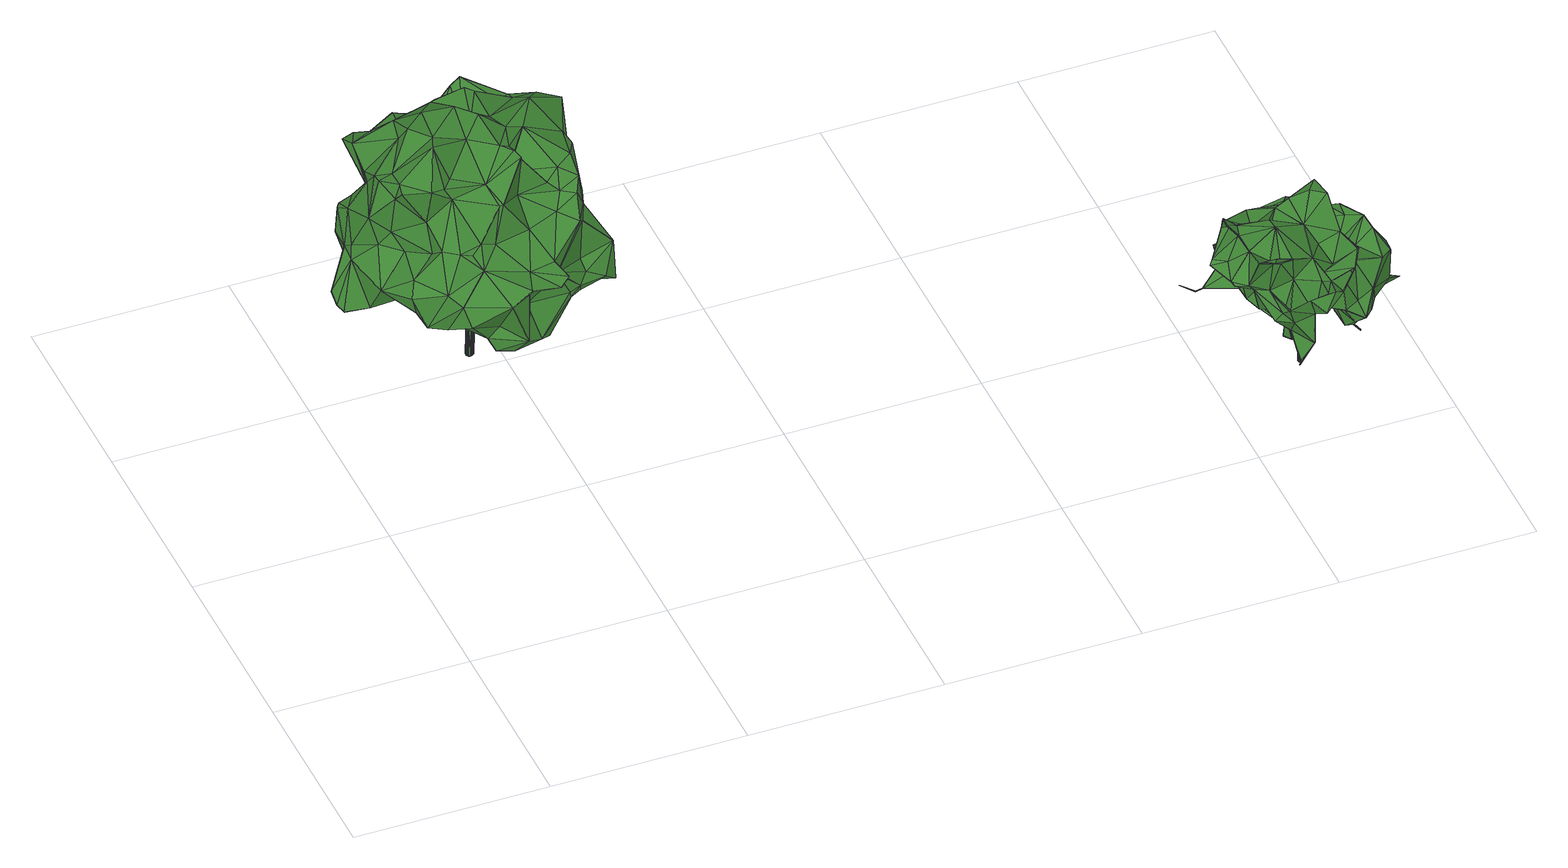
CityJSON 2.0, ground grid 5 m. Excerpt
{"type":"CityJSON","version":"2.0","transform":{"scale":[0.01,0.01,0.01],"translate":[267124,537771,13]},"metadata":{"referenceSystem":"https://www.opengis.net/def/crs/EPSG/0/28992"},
"CityObjects":{
"tree1":{"type":"SolitaryVegetationObject","attributes":{"gtid":510,"crown_width_m":6.29,"crown_median_z":17.18,"crown_r50_m":0.281,"crown_porosity":0.912,"trunk_H_m":3.89,"trunk_DBH_m":0.196,"trunk_radius_m":0.0978,"trunk_base_height_m":13.29,"original_gtid":"512"},"geometry":[{"type":"Solid","lod":"3","boundaries":[[[[0,1,2]],[[3,4,5]],[[6,7,8]],[[9,6,8]],[[10,11,12]],[[13,14,15]],[[16,17,18]],[[19,20,21]],[[22,23,24]],[[25,26,27]],[[28,29,30]],[[31,32,33]],[[34,35,36]],[[37,38,39]],[[40,41,42]],[[43,44,45]],[[46,47,48]],[[49,48,47]],[[50,51,52]],[[0,53,54]],[[55,56,57]],[[39,22,58]],[[39,58,59]],[[21,27,19]],[[60,61,62]],[[60,63,61]],[[64,48,65]],[[49,30,66]],[[67,43,68]],[[69,70,11]],[[71,72,73]],[[74,75,76]],[[77,6,9]],[[12,78,10]],[[35,34,10]],[[79,80,81]],[[59,82,37]],[[53,37,82]],[[61,83,84]],[[85,86,87]],[[88,89,90]],[[81,90,89]],[[91,92,93]],[[94,95,96]],[[97,98,99]],[[100,101,102]],[[103,104,105]],[[103,105,88]],[[37,106,23]],[[107,108,60]],[[109,108,107]],[[88,105,54]],[[98,73,99]],[[110,95,111]],[[112,113,114]],[[115,113,112]],[[116,117,118]],[[119,118,117]],[[120,121,43]],[[122,123,36]],[[124,125,126]],[[127,128,129]],[[127,130,128]],[[131,130,127]],[[103,132,133]],[[134,135,136]],[[137,138,139]],[[139,138,140]],[[91,141,142]],[[74,76,143]],[[144,133,145]],[[141,112,114]],[[146,16,133]],[[147,11,70]],[[148,134,136]],[[149,58,150]],[[151,152,153]],[[32,71,73]],[[32,73,98]],[[26,25,154]],[[155,156,17]],[[138,148,140]],[[140,148,136]],[[138,137,148]],[[67,135,157]],[[15,158,159]],[[101,100,160]],[[99,72,161]],[[162,163,114]],[[164,163,162]],[[165,166,167]],[[168,166,165]],[[169,170,171]],[[168,172,166]],[[19,173,20]],[[141,91,112]],[[132,174,86]],[[86,155,146]],[[18,175,145]],[[176,177,161]],[[93,92,178]],[[91,93,112]],[[67,120,43]],[[67,157,120]],[[16,146,155]],[[16,155,17]],[[179,23,38]],[[180,147,70]],[[164,181,41]],[[54,105,182]],[[96,170,183]],[[184,185,115]],[[124,186,176]],[[187,186,124]],[[188,56,189]],[[107,62,65]],[[182,190,191]],[[155,175,156]],[[104,182,105]],[[133,132,86]],[[133,86,146]],[[48,51,192]],[[193,194,171]],[[183,195,96]],[[195,196,96]],[[132,197,174]],[[107,65,48]],[[107,48,66]],[[1,44,43]],[[198,199,40]],[[10,200,69]],[[106,121,24]],[[201,202,189]],[[203,202,201]],[[43,45,68]],[[12,204,78]],[[205,68,206]],[[207,49,208]],[[83,21,52]],[[184,150,209]],[[52,84,83]],[[176,210,143]],[[11,147,204]],[[11,204,12]],[[49,47,41]],[[13,15,211]],[[195,212,196]],[[164,46,192]],[[59,213,214]],[[77,215,6]],[[77,216,215]],[[64,84,51]],[[61,84,64]],[[217,125,76]],[[34,200,10]],[[218,187,119]],[[131,180,130]],[[207,208,159]],[[109,219,108]],[[7,89,8]],[[33,204,147]],[[180,70,203]],[[207,159,29]],[[30,29,109]],[[1,106,37]],[[24,185,209]],[[24,115,185]],[[220,169,221]],[[71,161,72]],[[221,171,194]],[[169,171,221]],[[222,125,124]],[[111,132,223]],[[197,132,111]],[[224,42,225]],[[192,50,142]],[[51,50,192]],[[132,103,223]],[[148,226,134]],[[33,180,131]],[[147,180,33]],[[192,163,164]],[[142,163,192]],[[142,50,227]],[[228,187,158]],[[187,218,158]],[[27,26,229]],[[19,230,173]],[[37,53,2]],[[231,92,91]],[[40,199,208]],[[211,208,199]],[[211,232,13]],[[89,88,54]],[[191,190,233]],[[156,175,18]],[[17,156,18]],[[206,45,234]],[[68,45,206]],[[18,145,16]],[[133,16,145]],[[44,86,85]],[[44,85,45]],[[41,181,42]],[[23,106,24]],[[115,150,184]],[[77,235,216]],[[236,237,228]],[[128,130,180]],[[203,128,180]],[[31,33,131]],[[124,126,187]],[[11,10,69]],[[40,49,41]],[[208,49,40]],[[21,238,239]],[[230,19,229]],[[64,65,62]],[[174,197,97]],[[51,48,64]],[[0,233,1]],[[107,60,62]],[[149,213,59]],[[240,10,78]],[[99,73,72]],[[64,62,61]],[[60,123,4]],[[60,4,63]],[[145,175,190]],[[107,66,109]],[[32,241,33]],[[83,25,27]],[[83,27,21]],[[231,235,92]],[[158,14,228]],[[49,207,30]],[[184,209,242]],[[185,184,242]],[[126,118,187]],[[174,97,99]],[[177,174,99]],[[243,244,154]],[[245,246,247]],[[228,13,139]],[[5,154,25]],[[25,3,5]],[[224,198,40]],[[224,168,198]],[[232,248,13]],[[249,78,250]],[[2,53,0]],[[251,29,246]],[[102,237,236]],[[252,102,253]],[[252,253,177]],[[100,102,236]],[[49,66,48]],[[33,241,204]],[[90,254,88]],[[255,9,214]],[[97,197,95]],[[201,189,55]],[[100,236,139]],[[25,83,3]],[[164,41,47]],[[66,30,109]],[[167,113,115]],[[166,113,167]],[[37,2,1]],[[215,256,6]],[[135,257,157]],[[144,145,190]],[[203,201,128]],[[150,58,22]],[[71,210,161]],[[137,226,148]],[[139,13,226]],[[139,226,137]],[[5,4,122]],[[150,112,93]],[[150,93,149]],[[139,236,228]],[[159,211,15]],[[208,211,159]],[[161,210,176]],[[69,258,70]],[[89,54,53]],[[245,259,260]],[[129,260,259]],[[209,185,242]],[[261,231,227]],[[48,192,46]],[[262,241,212]],[[204,241,262]],[[212,98,196]],[[216,238,215]],[[96,110,170]],[[63,4,3]],[[7,256,193]],[[193,256,194]],[[22,38,23]],[[39,38,22]],[[110,96,95]],[[6,256,7]],[[9,255,77]],[[37,39,59]],[[150,22,209]],[[263,247,246]],[[106,43,121]],[[90,81,80]],[[135,264,257]],[[170,265,171]],[[158,15,14]],[[232,211,199]],[[232,199,198]],[[173,230,220]],[[21,239,52]],[[52,239,50]],[[7,81,89]],[[264,168,257]],[[230,229,26]],[[9,8,214]],[[114,163,141]],[[142,141,163]],[[266,36,35]],[[266,35,10]],[[36,258,34]],[[177,87,174]],[[86,174,87]],[[115,165,167]],[[257,165,267]],[[165,24,267]],[[7,193,81]],[[262,250,204]],[[250,78,204]],[[262,212,250]],[[20,238,21]],[[259,268,129]],[[120,157,257]],[[140,136,205]],[[178,235,269]],[[245,119,259]],[[218,119,245]],[[118,119,187]],[[165,257,168]],[[46,164,47]],[[187,228,186]],[[207,29,28]],[[29,263,246]],[[1,233,44]],[[175,155,190]],[[86,190,155]],[[44,190,86]],[[186,237,252]],[[246,260,129]],[[245,260,246]],[[112,270,115]],[[214,271,255]],[[91,227,231]],[[142,227,91]],[[179,38,37]],[[28,30,207]],[[87,177,253]],[[87,253,85]],[[193,171,265]],[[101,160,234]],[[135,205,136]],[[97,95,98]],[[67,68,205]],[[135,67,205]],[[250,212,249]],[[176,252,177]],[[76,125,222]],[[76,222,124]],[[127,125,131]],[[217,131,125]],[[55,57,246]],[[261,238,216]],[[261,239,238]],[[122,36,266]],[[128,201,129]],[[177,99,161]],[[272,110,79]],[[272,79,170]],[[253,102,101]],[[246,57,251]],[[56,251,57]],[[154,266,243]],[[154,5,266]],[[122,266,5]],[[168,225,172]],[[168,224,225]],[[162,181,164]],[[258,36,273]],[[258,273,188]],[[121,267,24]],[[74,143,274]],[[201,55,129]],[[215,221,256]],[[20,221,215]],[[55,246,129]],[[166,172,162]],[[134,226,135]],[[264,135,226]],[[162,172,181]],[[195,183,275]],[[90,223,254]],[[220,230,276]],[[220,276,170]],[[183,170,276]],[[127,268,116]],[[140,205,139]],[[75,274,217]],[[176,186,252]],[[93,213,149]],[[271,213,178]],[[195,277,212]],[[249,212,277]],[[195,275,277]],[[240,277,278]],[[275,278,277]],[[226,13,248]],[[226,248,264]],[[234,45,85]],[[178,92,235]],[[261,216,235]],[[255,235,77]],[[129,268,127]],[[104,190,182]],[[231,261,235]],[[214,213,271]],[[269,255,271]],[[269,271,178]],[[181,225,42]],[[98,95,196]],[[94,196,95]],[[20,215,238]],[[24,209,22]],[[257,267,120]],[[120,267,121]],[[165,115,24]],[[106,1,43]],[[190,44,233]],[[191,233,0]],[[29,247,263]],[[159,247,29]],[[259,119,117]],[[218,245,247]],[[218,247,158]],[[159,158,247]],[[143,124,176]],[[143,76,124]],[[116,125,127]],[[118,125,116]],[[272,170,110]],[[125,118,126]],[[162,113,166]],[[162,114,113]],[[75,217,76]],[[182,191,54]],[[191,0,54]],[[188,219,56]],[[251,56,219]],[[273,108,219]],[[273,219,188]],[[29,219,109]],[[29,251,219]],[[266,279,243]],[[210,71,32]],[[239,261,227]],[[239,227,50]],[[93,178,213]],[[89,53,214]],[[89,214,8]],[[36,123,273]],[[108,273,123]],[[108,123,60]],[[56,55,189]],[[123,122,4]],[[179,37,23]],[[42,224,40]],[[103,133,144]],[[212,241,98]],[[32,98,241]],[[170,79,265]],[[254,103,88]],[[223,90,80]],[[264,248,168]],[[198,168,248]],[[198,248,232]],[[253,101,85]],[[234,85,101]],[[154,244,26]],[[26,244,230]],[[266,10,279]],[[214,53,82]],[[214,82,59]],[[276,230,244]],[[276,244,183]],[[275,183,244]],[[79,110,111]],[[61,280,83]],[[103,254,223]],[[181,172,225]],[[63,280,61]],[[3,280,63]],[[83,280,3]],[[111,80,79]],[[111,223,80]],[[186,228,237]],[[103,144,104]],[[190,104,144]],[[169,220,170]],[[173,221,20]],[[220,221,173]],[[81,193,265]],[[81,265,79]],[[221,194,256]],[[244,278,275]],[[151,153,281]],[[243,278,244]],[[151,282,152]],[[228,14,13]],[[100,139,160]],[[206,234,160]],[[205,160,139]],[[206,160,205]],[[235,255,269]],[[153,152,283]],[[281,283,152]],[[281,153,283]],[[152,282,281]],[[151,281,282]],[[115,270,150]],[[112,150,270]],[[94,96,196]],[[74,274,75]],[[197,111,95]],[[32,31,274]],[[210,32,274]],[[31,131,274]],[[210,274,143]],[[217,274,131]],[[102,252,237]],[[249,277,78]],[[78,277,240]],[[51,84,52]],[[34,258,200]],[[69,200,258]],[[59,58,149]],[[27,229,19]],[[278,243,279]],[[240,279,10]],[[278,279,240]],[[189,202,188]],[[188,202,258]],[[70,258,202]],[[70,202,203]],[[117,116,268]],[[117,268,259]],[[284,285,286]],[[284,286,287]],[[287,286,288]],[[287,288,289]],[[286,285,290]],[[286,290,288]],[[288,290,291]],[[288,291,289]],[[290,285,292]],[[290,292,291]],[[291,292,293]],[[291,293,289]],[[292,285,294]],[[292,294,293]],[[293,294,295]],[[293,295,289]],[[294,285,296]],[[294,296,295]],[[295,296,297]],[[295,297,289]],[[296,285,298]],[[296,298,297]],[[297,298,299]],[[297,299,289]],[[298,285,300]],[[298,300,299]],[[299,300,301]],[[299,301,289]],[[300,285,302]],[[300,302,301]],[[301,302,303]],[[301,303,289]],[[302,285,304]],[[302,304,303]],[[303,304,305]],[[303,305,289]],[[304,285,306]],[[304,306,305]],[[305,306,307]],[[305,307,289]],[[306,285,308]],[[306,308,307]],[[307,308,309]],[[307,309,289]],[[308,285,310]],[[308,310,309]],[[309,310,311]],[[309,311,289]],[[310,285,312]],[[310,312,311]],[[311,312,313]],[[311,313,289]],[[312,285,314]],[[312,314,313]],[[313,314,315]],[[313,315,289]],[[314,285,316]],[[314,316,315]],[[315,316,317]],[[315,317,289]],[[316,285,318]],[[316,318,317]],[[317,318,319]],[[317,319,289]],[[318,285,320]],[[318,320,319]],[[319,320,321]],[[319,321,289]],[[320,285,322]],[[320,322,321]],[[321,322,323]],[[321,323,289]],[[322,285,324]],[[322,324,323]],[[323,324,325]],[[323,325,289]],[[324,285,326]],[[324,326,325]],[[325,326,327]],[[325,327,289]],[[326,285,328]],[[326,328,327]],[[327,328,329]],[[327,329,289]],[[328,285,330]],[[328,330,329]],[[329,330,331]],[[329,331,289]],[[330,285,332]],[[330,332,331]],[[331,332,333]],[[331,333,289]],[[332,285,284]],[[332,284,333]],[[333,284,287]],[[333,287,289]]]]}]},
"tree2":{"type":"SolitaryVegetationObject","attributes":{"gtid":579,"crown_width_m":4.17,"crown_median_z":16.24,"crown_r50_m":0.223,"crown_porosity":0.928,"trunk_H_m":3.04,"trunk_DBH_m":0.105,"trunk_radius_m":0.0524,"trunk_base_height_m":13.2,"original_gtid":"581"},"geometry":[{"type":"Solid","lod":"3","boundaries":[[[[334,335,336]],[[337,338,339]],[[340,341,342]],[[343,344,345]],[[346,343,345]],[[347,348,349]],[[348,350,349]],[[351,352,353]],[[351,354,355]],[[356,357,358]],[[359,360,361]],[[362,363,364]],[[338,365,366]],[[367,368,369]],[[370,371,372]],[[342,373,374]],[[375,376,377]],[[363,378,352]],[[379,380,381]],[[382,356,358]],[[347,383,384]],[[347,384,348]],[[385,386,387]],[[388,389,390]],[[391,379,392]],[[340,388,341]],[[393,394,395]],[[396,377,397]],[[398,399,400]],[[401,402,403]],[[404,405,406]],[[407,406,405]],[[382,358,408]],[[400,399,409]],[[410,411,412]],[[410,412,413]],[[414,415,416]],[[356,417,418]],[[369,368,419]],[[339,420,421]],[[366,359,339]],[[337,422,423]],[[424,423,422]],[[359,375,360]],[[424,422,425]],[[356,382,417]],[[377,415,414]],[[356,418,357]],[[426,427,428]],[[429,372,371]],[[430,431,432]],[[433,434,435]],[[436,437,407]],[[436,438,439]],[[407,437,440]],[[441,442,443]],[[444,415,396]],[[419,411,369]],[[445,446,447]],[[448,438,449]],[[450,451,452]],[[366,339,338]],[[390,453,388]],[[454,455,412]],[[447,383,410]],[[456,457,458]],[[459,334,460]],[[459,460,461]],[[462,428,463]],[[464,465,381]],[[466,442,441]],[[467,403,468]],[[467,468,469]],[[470,442,450]],[[409,452,400]],[[471,470,409]],[[400,404,398]],[[472,466,441]],[[366,365,359]],[[449,473,385]],[[450,442,466]],[[454,412,425]],[[424,425,474]],[[475,476,477]],[[475,477,420]],[[367,432,478]],[[455,479,480]],[[416,481,417]],[[444,481,416]],[[421,482,483]],[[421,420,482]],[[484,437,485]],[[455,480,413]],[[486,405,404]],[[479,473,343]],[[487,422,337]],[[419,412,411]],[[425,412,419]],[[472,441,336]],[[488,361,489]],[[372,490,491]],[[492,493,494]],[[495,496,476]],[[359,365,375]],[[396,461,444]],[[408,374,382]],[[416,417,382]],[[382,374,416]],[[436,439,485]],[[470,450,452]],[[496,469,468]],[[497,498,499]],[[451,450,500]],[[451,500,501]],[[420,339,502]],[[339,488,502]],[[503,406,504]],[[374,426,342]],[[426,374,408]],[[337,505,487]],[[506,385,473]],[[506,473,455]],[[419,368,474]],[[447,410,507]],[[507,410,413]],[[508,401,509]],[[508,509,510]],[[511,377,376]],[[512,393,477]],[[374,373,416]],[[397,377,511]],[[477,402,508]],[[513,514,432]],[[447,507,515]],[[335,459,516]],[[507,517,446]],[[507,446,518]],[[447,515,445]],[[413,412,455]],[[519,508,510]],[[343,473,449]],[[458,520,456]],[[443,451,501]],[[475,420,476]],[[421,484,521]],[[439,487,505]],[[357,522,358]],[[471,503,354]],[[523,524,383]],[[410,383,524]],[[461,460,444]],[[418,444,460]],[[525,371,370]],[[526,371,525]],[[431,527,478]],[[411,524,528]],[[411,410,524]],[[529,522,530]],[[529,530,465]],[[434,381,465]],[[398,531,399]],[[532,512,533]],[[379,391,380]],[[437,436,485]],[[492,355,504]],[[343,480,479]],[[497,499,509]],[[514,430,432]],[[534,388,340]],[[433,529,535]],[[535,529,465]],[[407,405,436]],[[338,536,365]],[[537,421,538]],[[423,429,539]],[[528,457,456]],[[537,540,541]],[[538,540,537]],[[425,422,386]],[[439,387,487]],[[387,386,487]],[[522,529,358]],[[411,528,456]],[[459,335,542]],[[476,468,477]],[[521,543,421]],[[544,545,546]],[[547,499,548]],[[444,416,415]],[[519,549,512]],[[403,467,550]],[[469,550,467]],[[512,549,533]],[[365,536,370]],[[449,344,343]],[[514,348,516]],[[519,510,351]],[[378,551,352]],[[538,493,492]],[[350,552,349]],[[480,343,346]],[[480,346,517]],[[532,394,512]],[[455,473,479]],[[397,527,396]],[[514,461,430]],[[553,554,555]],[[350,348,514]],[[350,514,513]],[[387,439,448]],[[556,539,526]],[[423,539,556]],[[381,380,464]],[[357,557,522]],[[334,557,357]],[[340,558,547]],[[433,535,434]],[[559,469,495]],[[334,418,460]],[[334,357,418]],[[519,477,508]],[[512,477,519]],[[499,498,548]],[[560,517,346]],[[561,490,429]],[[372,429,490]],[[544,483,394]],[[401,508,402]],[[367,561,368]],[[474,368,561]],[[538,492,540]],[[562,540,492]],[[362,378,363]],[[523,457,524]],[[524,457,528]],[[439,484,485]],[[499,554,509]],[[425,419,474]],[[448,385,387]],[[448,449,385]],[[425,386,454]],[[369,513,367]],[[367,513,432]],[[348,384,563]],[[449,438,564]],[[396,415,377]],[[440,492,504]],[[440,562,492]],[[532,544,394]],[[532,533,544]],[[547,558,555]],[[335,565,553]],[[533,549,544]],[[418,481,444]],[[511,491,527]],[[370,491,511]],[[372,491,370]],[[509,351,510]],[[353,352,566]],[[353,566,354]],[[337,567,505]],[[341,373,342]],[[455,454,506]],[[518,446,445]],[[396,430,461]],[[346,345,335]],[[470,452,409]],[[414,373,388]],[[358,426,408]],[[426,428,342]],[[342,428,340]],[[341,388,373]],[[340,547,534]],[[494,546,545]],[[476,496,468]],[[389,388,534]],[[339,421,568]],[[464,392,535]],[[391,392,464]],[[559,550,469]],[[559,390,550]],[[361,453,569]],[[361,569,502]],[[487,386,422]],[[472,500,466]],[[501,500,472]],[[465,362,364]],[[497,509,570]],[[401,570,509]],[[497,570,550]],[[401,403,570]],[[430,396,431]],[[570,403,550]],[[361,414,453]],[[414,388,453]],[[339,359,361]],[[488,339,361]],[[538,494,493]],[[459,461,514]],[[459,514,516]],[[483,482,395]],[[483,395,394]],[[541,437,484]],[[439,438,448]],[[561,424,474]],[[423,424,561]],[[561,429,423]],[[345,571,565]],[[547,554,499]],[[560,384,446]],[[560,446,517]],[[351,355,494]],[[519,351,494]],[[536,526,525]],[[536,525,370]],[[438,436,405]],[[438,405,486]],[[556,526,337]],[[556,337,423]],[[361,360,414]],[[345,344,571]],[[535,465,464]],[[456,520,411]],[[369,411,520]],[[369,520,552]],[[447,446,384]],[[539,429,371]],[[539,371,526]],[[390,572,453]],[[442,571,451]],[[503,471,531]],[[433,427,426]],[[380,391,464]],[[390,389,550]],[[394,393,512]],[[385,506,386]],[[454,386,506]],[[351,353,354]],[[541,540,562]],[[543,567,337]],[[568,543,337]],[[504,406,440]],[[407,440,406]],[[437,541,562]],[[437,562,440]],[[362,522,557]],[[426,529,433]],[[537,484,421]],[[541,484,537]],[[573,574,502]],[[502,575,573]],[[346,563,560]],[[560,563,384]],[[521,567,543]],[[435,463,433]],[[445,515,518]],[[345,565,335]],[[465,364,434]],[[469,496,495]],[[349,523,383]],[[503,355,354]],[[503,504,355]],[[552,350,513]],[[546,494,538]],[[354,566,471]],[[492,494,355]],[[576,498,497]],[[547,498,576]],[[551,571,470]],[[442,470,571]],[[471,551,470]],[[428,555,558]],[[488,489,502]],[[404,577,578]],[[513,369,552]],[[555,554,547]],[[442,451,443]],[[335,443,336]],[[547,548,498]],[[348,563,516]],[[421,579,538]],[[452,451,571]],[[336,580,334]],[[486,564,438]],[[441,580,336]],[[495,574,559]],[[420,574,476]],[[495,476,574]],[[502,574,420]],[[549,545,544]],[[432,431,478]],[[517,507,413]],[[517,413,480]],[[578,577,452]],[[400,452,577]],[[404,400,577]],[[477,393,420]],[[520,458,523]],[[452,571,344]],[[344,578,452]],[[553,565,551]],[[466,500,450]],[[431,396,527]],[[553,555,580]],[[553,551,554]],[[551,378,554]],[[334,580,557]],[[462,557,580]],[[569,453,572]],[[362,557,378]],[[462,378,557]],[[478,527,581]],[[491,581,527]],[[457,523,458]],[[520,523,349]],[[552,520,349]],[[358,529,426]],[[505,567,439]],[[543,568,421]],[[434,392,381]],[[434,535,392]],[[568,337,339]],[[580,441,443]],[[335,580,443]],[[335,553,580]],[[582,566,551]],[[471,566,582]],[[471,582,551]],[[551,566,352]],[[507,518,515]],[[449,578,344]],[[578,449,564]],[[571,551,565]],[[521,484,439]],[[521,439,567]],[[459,542,334]],[[361,502,489]],[[334,542,335]],[[420,395,482]],[[351,509,583]],[[351,583,352]],[[352,583,363]],[[509,363,583]],[[381,392,379]],[[384,383,447]],[[347,349,383]],[[536,584,526]],[[337,526,584]],[[338,584,536]],[[337,584,338]],[[416,373,414]],[[417,481,418]],[[414,585,377]],[[360,585,414]],[[377,585,375]],[[360,375,585]],[[555,462,580]],[[462,555,428]],[[378,462,554]],[[428,558,340]],[[362,530,522]],[[465,530,362]],[[547,576,534]],[[435,554,463]],[[554,462,463]],[[550,389,497]],[[559,572,390]],[[575,569,572]],[[575,502,569]],[[573,559,574]],[[576,497,389]],[[435,434,364]],[[576,389,534]],[[549,519,545]],[[575,572,573]],[[573,572,559]],[[494,545,519]],[[346,335,563]],[[516,563,335]],[[486,578,564]],[[486,404,578]],[[509,554,363]],[[463,428,427]],[[433,463,427]],[[399,531,409]],[[503,531,406]],[[404,406,531]],[[404,531,398]],[[409,531,471]],[[375,365,376]],[[370,376,365]],[[511,376,370]],[[511,527,397]],[[477,468,402]],[[468,403,402]],[[483,579,421]],[[546,538,579]],[[393,395,420]],[[561,367,581]],[[478,581,367]],[[490,561,581]],[[490,581,491]],[[435,364,554]],[[554,364,363]],[[544,579,483]],[[546,579,544]],[[443,501,336]],[[472,336,501]],[[586,587,588]],[[586,588,589]],[[589,588,590]],[[589,590,591]],[[588,587,592]],[[588,592,590]],[[590,592,593]],[[590,593,591]],[[592,587,594]],[[592,594,593]],[[593,594,595]],[[593,595,591]],[[594,587,596]],[[594,596,595]],[[595,596,597]],[[595,597,591]],[[596,587,598]],[[596,598,597]],[[597,598,599]],[[597,599,591]],[[598,587,600]],[[598,600,599]],[[599,600,601]],[[599,601,591]],[[600,587,602]],[[600,602,601]],[[601,602,603]],[[601,603,591]],[[602,587,604]],[[602,604,603]],[[603,604,605]],[[603,605,591]],[[604,587,606]],[[604,606,605]],[[605,606,607]],[[605,607,591]],[[606,587,608]],[[606,608,607]],[[607,608,609]],[[607,609,591]],[[608,587,610]],[[608,610,609]],[[609,610,611]],[[609,611,591]],[[610,587,612]],[[610,612,611]],[[611,612,613]],[[611,613,591]],[[612,587,614]],[[612,614,613]],[[613,614,615]],[[613,615,591]],[[614,587,616]],[[614,616,615]],[[615,616,617]],[[615,617,591]],[[616,587,618]],[[616,618,617]],[[617,618,619]],[[617,619,591]],[[618,587,620]],[[618,620,619]],[[619,620,621]],[[619,621,591]],[[620,587,622]],[[620,622,621]],[[621,622,623]],[[621,623,591]],[[622,587,624]],[[622,624,623]],[[623,624,625]],[[623,625,591]],[[624,587,626]],[[624,626,625]],[[625,626,627]],[[625,627,591]],[[626,587,628]],[[626,628,627]],[[627,628,629]],[[627,629,591]],[[628,587,630]],[[628,630,629]],[[629,630,631]],[[629,631,591]],[[630,587,632]],[[630,632,631]],[[631,632,633]],[[631,633,591]],[[632,587,634]],[[632,634,633]],[[633,634,635]],[[633,635,591]],[[634,587,586]],[[634,586,635]],[[635,586,589]],[[635,589,591]]]]}]}
},
"vertices":[
[368,1301,385],[301,1265,385],[348,1291,398],[618,971,592],[599,912,571],[650,918,596],[579,1330,556],[534,1355,476],[504,1360,500],[502,1356,563],[731,903,386],[693,852,328],[725,870,299],[164,952,370],[218,867,352],[205,860,402],[362,1326,204],[317,1377,206],[317,1378,207],[707,1162,632],[665,1217,618],[610,1126,687],[274,1292,562],[291,1183,488],[229,1207,480],[659,993,605],[680,1031,600],[668,1060,617],[351,839,505],[369,815,472],[375,850,523],[545,898,272],[505,986,277],[588,904,279],[650,897,475],[651,896,476],[628,855,513],[383,1265,446],[339,1256,568],[337,1296,562],[273,942,552],[277,917,660],[219,959,640],[208,1231,332],[267,1242,318],[207,1183,304],[340,958,652],[314,929,649],[417,923,638],[332,924,617],[465,1088,711],[476,981,693],[520,1052,682],[413,1317,427],[403,1300,372],[465,770,413],[531,732,435],[462,740,436],[343,1325,570],[362,1336,556],[499,928,576],[505,963,675],[504,916,697],[583,949,572],[498,945,699],[503,915,699],[429,867,611],[142,1186,380],[168,1159,324],[642,852,358],[615,820,347],[452,989,238],[467,986,292],[504,987,277],[535,984,362],[506,913,405],[458,997,335],[524,1349,608],[718,965,300],[574,1284,329],[572,1283,329],[527,1260,402],[409,1310,549],[564,1054,669],[497,974,689],[323,1167,311],[358,1275,235],[359,1172,301],[436,1289,385],[445,1326,430],[525,1260,400],[398,1218,669],[413,1230,663],[337,1267,579],[571,1145,309],[570,1146,308],[677,1186,326],[507,1122,318],[582,1046,305],[479,1083,352],[183,1101,323],[231,1130,351],[282,1064,380],[473,1241,266],[442,1214,296],[433,1216,336],[272,1216,418],[439,866,612],[504,866,517],[413,853,510],[645,1206,327],[576,1205,297],[293,1196,663],[282,1137,656],[294,1106,705],[204,1231,594],[387,785,246],[369,795,282],[375,827,282],[317,821,311],[162,1214,439],[187,1216,445],[633,885,573],[581,886,532],[381,935,371],[462,860,310],[386,850,316],[427,766,248],[494,761,268],[450,736,293],[521,782,254],[526,813,254],[473,1240,264],[449,1309,243],[87,1075,300],[130,1099,407],[88,1076,299],[94,1011,283],[95,1012,281],[157,1005,281],[102,1041,282],[346,1151,705],[413,1111,733],[466,984,292],[449,1310,245],[362,1327,206],[353,1307,208],[619,828,329],[87,1041,284],[344,1326,572],[274,1292,564],[576,932,496],[603,994,386],[653,934,390],[674,955,514],[325,1332,214],[316,1377,208],[154,1203,436],[235,840,321],[276,813,426],[182,1102,322],[402,1005,281],[232,1051,631],[331,1042,716],[313,1000,724],[204,1140,548],[201,1088,605],[200,1147,574],[164,1031,530],[612,1216,445],[650,1224,426],[611,1246,448],[199,1056,614],[682,1189,591],[404,1130,289],[327,1334,216],[399,998,288],[382,1076,296],[407,1287,554],[364,1200,536],[589,814,325],[226,990,645],[372,1184,316],[681,1126,367],[234,1298,567],[191,1263,587],[333,987,383],[299,877,329],[558,751,445],[527,775,429],[358,1277,237],[309,1223,321],[413,1037,688],[585,1263,462],[564,1254,504],[674,1096,361],[624,1084,321],[508,1153,304],[213,1010,490],[278,916,475],[641,886,372],[470,798,355],[553,812,408],[586,814,340],[649,924,274],[151,1099,315],[178,1131,317],[319,842,515],[284,870,514],[242,1296,547],[451,988,239],[220,889,432],[663,1011,275],[400,1315,556],[437,1324,545],[606,1255,602],[581,1239,601],[492,872,296],[279,820,316],[479,800,446],[657,1163,534],[632,1199,562],[465,916,419],[558,1223,319],[215,990,604],[214,990,606],[134,1065,388],[472,1151,652],[244,949,338],[666,1099,588],[699,1103,518],[487,1231,676],[236,985,443],[297,1251,338],[208,1153,321],[490,1243,553],[247,1001,350],[294,996,380],[608,1224,614],[517,1146,643],[703,992,327],[598,967,309],[233,1299,565],[664,1016,462],[684,1074,491],[317,761,354],[407,728,413],[305,786,401],[185,1025,450],[704,989,296],[726,993,247],[462,741,438],[367,1059,359],[330,1116,328],[435,1215,338],[499,1346,592],[583,1311,529],[161,1154,469],[554,814,410],[370,794,283],[397,789,315],[508,1220,668],[662,980,289],[369,816,470],[134,1067,432],[610,1246,446],[665,925,502],[193,1209,458],[388,784,247],[444,1295,544],[288,1200,563],[437,1323,547],[610,1197,364],[544,806,453],[519,898,280],[674,1066,375],[632,1128,440],[702,994,325],[676,1033,396],[654,933,392],[513,1017,576],[539,865,421],[538,940,480],[602,905,345],[435,1045,29],[425,1045,29],[434,1048,29],[447,1054,418],[446,1057,418],[437,1054,418],[433,1050,29],[445,1059,418],[432,1052,29],[444,1061,418],[430,1054,29],[442,1062,418],[427,1054,29],[439,1063,418],[425,1055,29],[437,1064,418],[422,1054,29],[434,1063,418],[420,1053,29],[432,1062,418],[418,1052,29],[430,1061,418],[416,1050,29],[428,1058,418],[416,1047,29],[427,1056,418],[415,1045,29],[427,1054,418],[416,1042,29],[427,1051,418],[417,1040,29],[429,1049,418],[418,1038,29],[430,1047,418],[420,1036,29],[432,1045,418],[423,1035,29],[435,1044,418],[425,1035,29],[437,1044,418],[428,1036,29],[440,1044,418],[430,1037,29],[442,1045,418],[432,1038,29],[444,1047,418],[434,1040,29],[445,1049,418],[435,1043,29],[446,1051,418],
[2178,317,274],[2227,272,256],[2185,284,183],[2314,266,407],[2305,322,484],[2231,288,437],[2170,383,358],[2159,424,342],[2124,420,326],[2294,183,235],[2235,187,263],[2235,245,249],[2292,242,207],[2333,259,266],[2329,288,265],[2384,262,258],[2360,291,275],[2065,193,363],[2102,249,250],[2112,159,312],[2097,138,299],[2112,128,325],[2115,420,301],[2123,392,293],[2089,403,288],[2226,369,457],[2215,374,438],[2188,361,445],[2078,314,270],[2081,276,266],[2078,314,272],[2296,382,482],[2270,345,486],[2410,374,342],[2418,317,348],[2443,299,314],[2315,416,394],[2280,370,356],[2342,389,351],[2161,443,351],[2106,447,313],[2256,375,445],[2292,410,390],[2254,455,387],[2083,276,265],[1960,398,251],[1962,399,250],[1986,358,255],[2106,448,311],[2391,246,198],[2317,239,177],[2295,208,320],[2339,236,334],[2305,176,361],[2128,393,430],[2083,327,435],[2057,349,456],[1961,398,252],[1985,359,256],[2103,186,442],[2109,154,471],[2129,182,432],[2284,432,316],[2298,443,361],[2129,60,214],[2128,61,214],[2144,86,201],[1989,277,396],[2028,260,408],[1997,284,405],[2179,88,246],[2178,85,338],[2177,84,337],[2193,49,359],[2076,431,308],[2142,87,202],[2393,245,197],[2441,270,223],[2380,217,250],[2369,204,199],[2184,441,387],[2228,438,368],[2162,444,349],[2141,428,320],[2149,399,310],[2440,261,317],[2149,260,475],[2217,197,408],[2340,238,336],[2337,300,326],[2369,304,319],[2410,235,321],[2056,420,328],[2052,368,316],[2108,362,305],[2334,328,319],[2313,354,315],[2360,387,333],[2382,380,298],[2045,360,318],[1999,344,272],[2061,339,303],[2252,90,376],[2229,81,390],[2245,151,363],[2311,165,375],[2161,72,390],[2183,283,183],[2169,209,168],[2185,282,183],[2246,414,306],[2359,251,106],[2336,238,139],[2337,238,141],[2283,175,349],[2235,186,264],[2168,208,167],[2170,208,167],[2154,176,224],[2128,394,432],[2378,218,251],[2334,153,224],[2478,298,196],[2433,341,185],[2433,342,186],[2269,353,297],[2238,384,296],[2282,386,249],[2096,332,283],[2074,340,305],[1987,360,255],[2000,345,270],[2170,266,135],[2056,317,464],[2053,259,478],[2032,302,503],[2152,176,224],[2153,176,226],[2171,267,133],[2296,183,237],[2417,316,348],[2073,239,440],[2055,257,479],[2072,238,441],[2374,415,359],[2332,153,224],[2316,176,199],[2161,424,340],[2160,182,434],[2161,181,435],[2245,151,365],[2251,92,377],[2171,116,307],[2335,210,378],[2230,288,435],[2145,296,429],[2373,381,351],[2340,410,370],[2120,98,353],[2114,128,325],[2102,183,356],[2030,271,508],[2030,271,506],[2070,279,402],[2138,249,418],[2101,224,344],[2171,265,133],[2172,266,134],[2143,288,478],[2137,112,300],[2118,96,353],[2325,177,420],[2334,206,236],[2337,236,139],[2014,205,392],[2057,252,353],[2020,197,383],[2315,418,394],[2066,161,466],[2405,351,281],[2340,329,301],[2360,250,107],[2289,298,274],[2308,220,158],[2359,249,105],[2047,180,388],[2440,272,223],[2238,179,373],[2096,374,283],[2428,281,199],[2429,280,197],[2269,380,380],[2270,317,407],[2331,418,365],[2477,297,195],[2052,368,314],[2061,341,302],[2177,88,246],[2074,146,479],[2073,145,478],[2117,335,424],[1999,346,272],[2306,353,467],[2229,172,354],[2167,194,361],[2266,323,329],[2177,86,338],[2213,90,381],[2203,298,310],[2274,212,361],[2104,151,462],[2109,179,436],[2129,180,430],[2156,303,376],[2137,213,359],[2067,159,465],[2041,334,450],[2104,249,250],[2404,320,291],[2185,264,296],[2107,256,313],[2164,287,321],[2251,290,366],[2096,333,281],[2187,355,323],[2033,303,504],[2293,249,188],[2406,345,368],[2161,74,389],[2294,244,207],[2196,167,298],[2169,205,272],[2123,171,305],[2323,177,419],[2255,257,394],[2117,335,430],[1999,284,404],[2174,191,256],[2059,348,457],[2058,318,464],[2062,288,486],[2084,324,439],[2095,298,416],[2178,89,245],[2175,162,266],[2160,180,433],[2178,315,273],[2373,414,360],[2169,204,274],[2106,254,313],[2265,307,431],[2228,436,369],[2230,295,20],[2225,295,20],[2230,297,20],[2216,271,324],[2216,272,324],[2211,270,324],[2229,298,20],[2215,273,324],[2228,299,20],[2214,274,324],[2227,300,20],[2213,275,324],[2226,300,20],[2212,276,324],[2225,300,20],[2211,276,324],[2223,300,20],[2209,275,324],[2222,299,20],[2208,275,324],[2221,298,20],[2207,274,324],[2220,297,20],[2206,273,324],[2220,296,20],[2206,271,324],[2220,295,20],[2206,270,324],[2220,293,20],[2206,269,324],[2221,292,20],[2207,267,324],[2222,291,20],[2208,266,323],[2223,290,20],[2209,266,323],[2224,290,20],[2210,265,324],[2225,290,20],[2211,265,324],[2227,290,20],[2213,265,324],[2228,291,20],[2214,266,324],[2229,292,20],[2215,267,324],[2230,293,20],[2216,268,324],[2230,294,20],[2216,269,324]
]}
